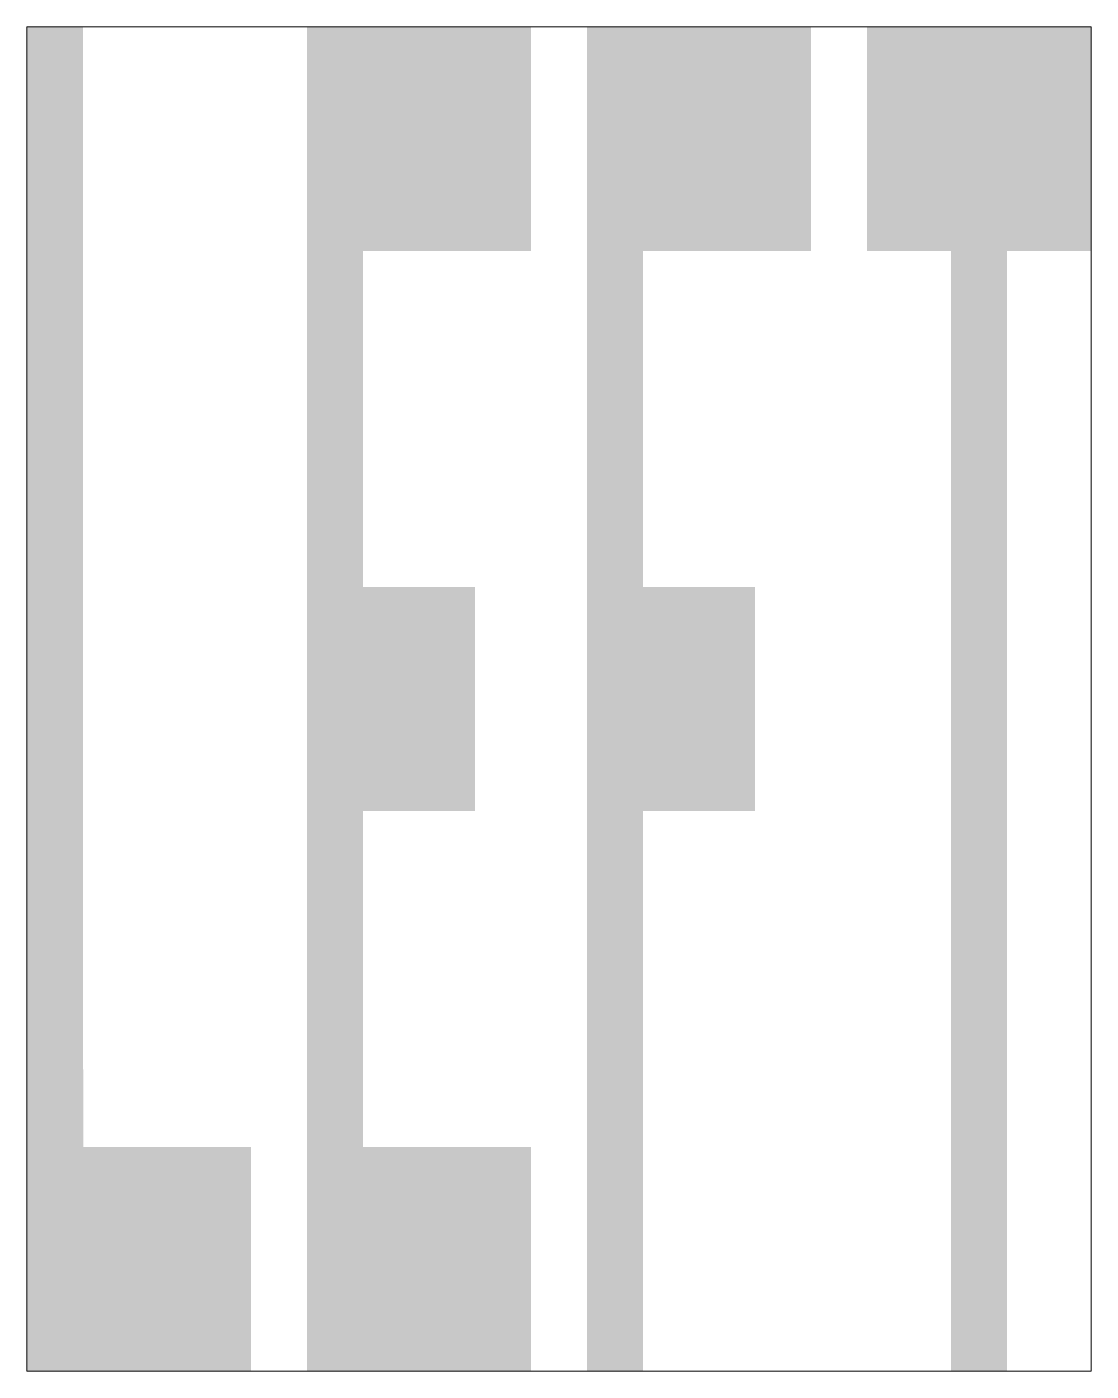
# Model space of a CAD drawing. Extents: x -3.17 to 3.17, y -4 to 4.
import ezdxf

# ---------------------------------------------------------------- set-up
doc = ezdxf.new("R2010")
doc.units = 0
doc.header["$LTSCALE"] = 0.01
doc.header["$MEASUREMENT"] = 0
doc.layers.get('0').update_dxf_attribs({"lineweight": 20})
doc.layers.get('Defpoints').update_dxf_attribs({"color": 111, "lineweight": 20})

msp = doc.modelspace()

# ---------------------------------------------------------------- hatches: boundary and pattern name
at = {"linetype": 'Continuous', "lineweight": 0}
h = msp.add_hatch(color=0, dxfattribs=at)
h.dxf.hatch_style = 1
h.paths.add_polyline_path([(-0.5, 0.6679), (-1.1667, 0.6679), (-1.1667, 2.6679), (-0.1667, 2.6679), (-0.1667, 4.0012), (-1.5, 4.0012), (-1.5, -3.9988), (-0.1667, -3.9988), (-0.1667, -2.6655), (-1.1667, -2.6655), (-1.1667, -0.6655), (-0.5, -0.6655)])
h = msp.add_hatch(color=0, dxfattribs=at)
h.dxf.hatch_style = 1
h.paths.add_polyline_path([(1.1666, 0.6679), (0.5, 0.6679), (0.5, 2.6679), (1.5, 2.6679), (1.5, 4.0012), (0.1666, 4.0012), (0.1666, -3.9988), (0.5, -3.9988), (0.5, -0.6655), (1.1666, -0.6655)])
h = msp.add_hatch(color=0, dxfattribs=at)
h.dxf.hatch_style = 1
h.paths.add_polyline_path([(2.6666, 2.6679), (3.1666, 2.6679), (3.1666, 4.0012), (1.8333, 4.0012), (1.8333, 2.6679), (2.3333, 2.6679), (2.3333, -3.9988), (2.6666, -3.9988)])
h = msp.add_hatch(color=0, dxfattribs=at)
h.dxf.hatch_style = 1
h.paths.add_polyline_path([(-2.8333, 4), (-3.1666, 4), (-3.1646, -4), (-1.8334, -4), (-1.8334, -2.6667), (-2.8316, -2.6667)])

# ---------------------------------------------------------------- linework, layer by layer
at = {"layer": 'Defpoints'}
msp.add_lwpolyline([(-3.1666, -4), (3.1666, -4), (3.1666, 4.0012), (-3.1666, 4.0012)], close=True, dxfattribs=at)

doc.saveas('drawing.dxf')
